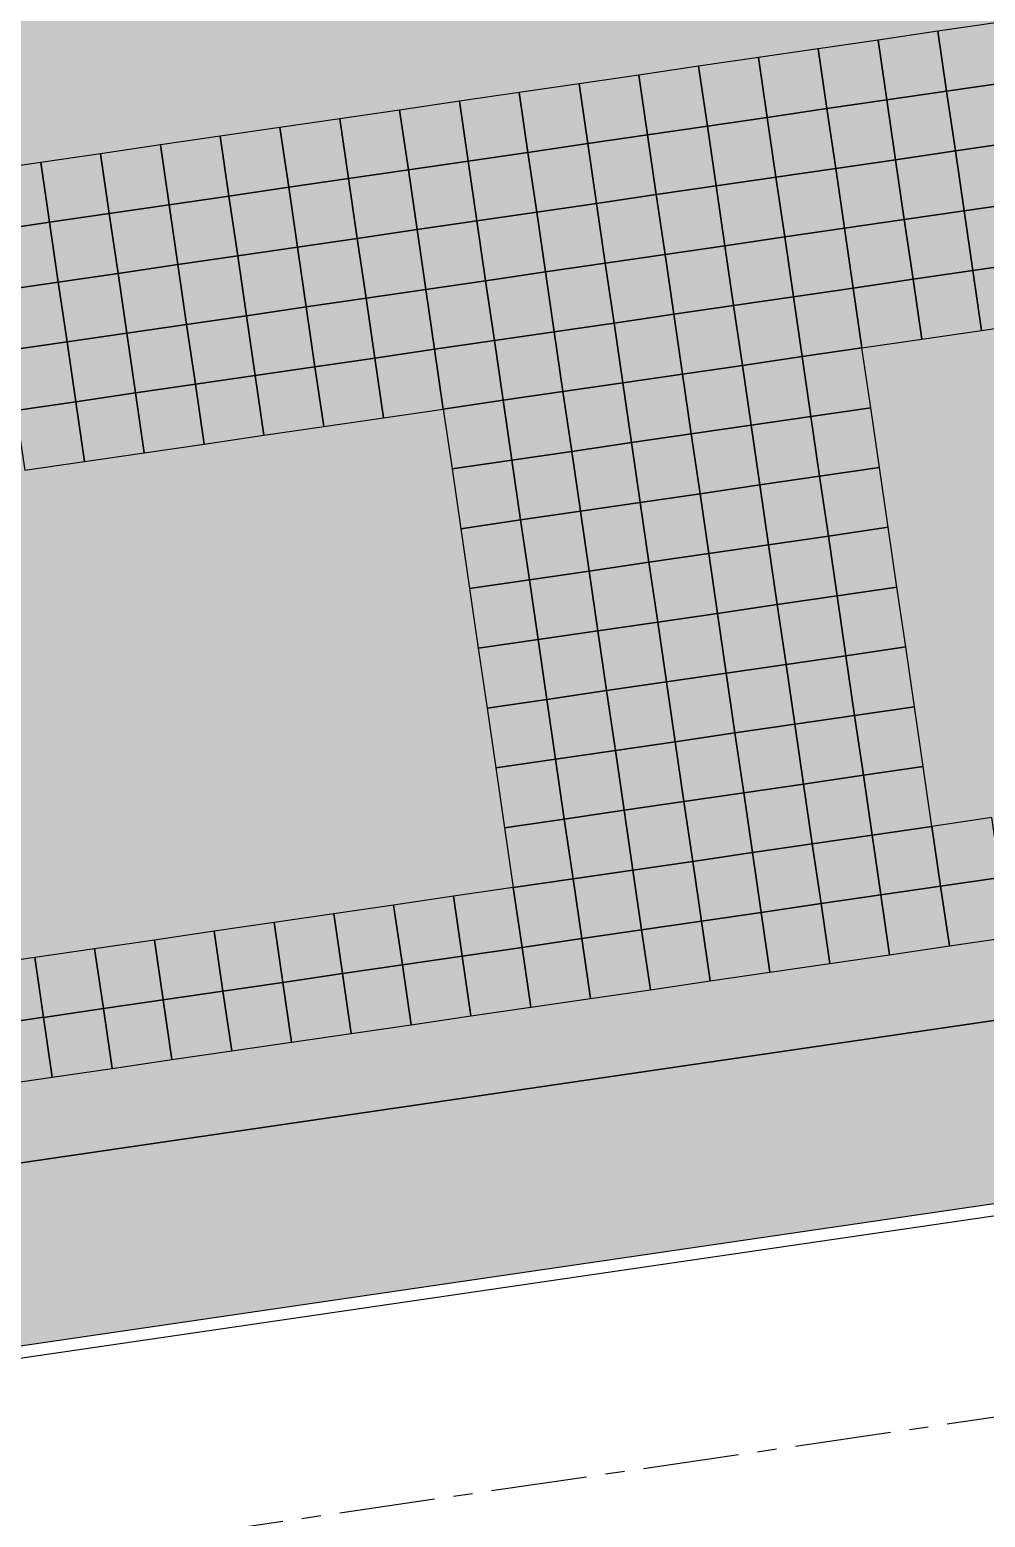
# Model space of a CAD drawing. Header units: metres. Extents: x 2 to 659295185, y -28 to 1124222152.
# Drawn here: x 656979.79 to 656995.6, y 1124427.96 to 1124452.57 of the extents above; entities that cross this region are included whole.
import ezdxf

# ---------------------------------------------------------------- set-up
doc = ezdxf.new("R2010")
doc.units = ezdxf.units.M
doc.header["$MEASUREMENT"] = 0
doc.linetypes.add('CENTER', pattern=[50.8, 31.75, -6.35, 6.35, -6.35])
for name, color, linetype, lineweight in [("a''brocal", 220, 'CONTINUOUS', 15), ('area verde', 76, 'CONTINUOUS', 13), ('eje vial', 1, 'CENTER', 15), ('ESCUELA', 7, 'CONTINUOUS', 15)]:
    doc.layers.add(name, color=color, linetype=linetype, lineweight=lineweight)
doc.layers.add('AREA ACERA', color=7, linetype='CONTINUOUS', lineweight=15, true_color=0xfbe193)
doc.layers.add('parcela escuela', color=7, linetype='CONTINUOUS', lineweight=9, true_color=0xfffbf0)
doc.linetypes.add('FENCELINE2', pattern='A,0.25,-0.1,[132,ltypeshp.shx,S=0.1,R=0,X=-0.1,Y=0],-0.1,1', length=1.45)

msp = doc.modelspace()

# ---------------------------------------------------------------- hatches: boundary and pattern name
at = {"layer": 'AREA ACERA'}
h = msp.add_hatch(color=256, dxfattribs=at)
h.dxf.hatch_style = 1
edge = h.paths.add_edge_path()
edge.add_line((656825.2231, 1124398.0829), (656825.4419, 1124396.5866))
edge.add_arc((656830.7751, 1124407.1126), 11.8, 243.12985, 253.24821)
edge.add_line((656827.374, 1124395.8133), (656827.4023, 1124395.9071))
edge.add_line((656827.4023, 1124395.9071), (656867.0118, 1124401.695))
edge.add_arc((656864.3229, 1124420.0962), 18.5966, 278.31338, 330.83105)
edge.add_arc((656894.8791, 1124403.0407), 16.3972, 98.31384, 150.83105, ccw=False)
edge.add_line((656892.5081, 1124419.2656), (656947.5832, 1124427.3168))
edge.add_line((656947.5832, 1124427.3168), (656947.7567, 1124426.1305))
edge.add_line((656947.7567, 1124426.1305), (656965.5673, 1124428.7345))
edge.add_line((656965.5673, 1124428.7345), (656965.3937, 1124429.9219))
edge.add_line((656965.3937, 1124429.9219), (657000.8908, 1124435.1118))
edge.add_arc((657003.264, 1124418.8798), 16.4046, 45.8279, 98.31806, ccw=False)
edge.add_arc((657027.6639, 1124443.9952), 18.6116, 225.8279, 278.3007)
edge.add_line((657030.3508, 1124425.5785), (657041.9038, 1124427.265))
edge.add_line((657041.9038, 1124427.265), (657042.0774, 1124426.0776))
edge.add_line((657042.0774, 1124426.0776), (657043.1738, 1124426.2381))
edge.add_arc((657041.5799, 1124437.1259), 11.0039, 278.3282, 288.22859)
edge.add_line((657045.0221, 1124426.6743), (657044.8457, 1124427.8804))
edge.add_arc((657041.3964, 1124437.9035), 10.6, 288.99004, 368.30544)
edge.add_line((657051.8853, 1124439.4347), (657045.2115, 1124485.1408))
edge.add_arc((657034.7227, 1124483.6093), 10.6, 8.30732, 98.31713)
edge.add_line((657033.1894, 1124494.0978), (657033.0158, 1124495.2852))
edge.add_line((657033.0158, 1124495.2852), (657030.0474, 1124494.8512))
edge.add_line((657030.0474, 1124494.8512), (657030.221, 1124493.6639))
edge.add_line((657030.221, 1124493.6639), (657026.3566, 1124493.0989))
edge.add_arc((657028.8617, 1124491.8483), 2.8, 153.46984, 184.30242)
edge.add_line((657026.0696, 1124491.6382), (657026.1263, 1124491.2472))
edge.add_line((657026.1263, 1124491.2472), (657033.4354, 1124492.3158))
edge.add_arc((657034.7094, 1124483.6023), 8.8062, 8.35537, 98.31804, ccw=False)
edge.add_line((657043.4221, 1124484.8819), (657050.1474, 1124438.8829))
edge.add_arc((657041.3905, 1124437.9129), 8.8105, -81.73298, 6.32068, ccw=False)
edge.add_line((657042.6573, 1124429.194), (657030.0733, 1124427.3571))
edge.add_arc((657027.6506, 1124443.9542), 16.773, 225.76471, 278.3049, ccw=False)
edge.add_arc((657003.2735, 1124418.9175), 18.1709, 45.76471, 98.36257)
edge.add_line((657000.6308, 1124436.8952), (656892.3966, 1124421.0684))
edge.add_arc((656895.0538, 1124402.786), 18.4744, 98.26971, 150.40503)
edge.add_arc((656864.313, 1124420.1106), 16.8123, 278.33919, 330.80525, ccw=False)
edge.add_line((656866.7514, 1124403.4761), (656832.0483, 1124398.4052))
edge.add_arc((656830.7783, 1124407.0968), 8.784, 190.17051, 278.31338, ccw=False)
edge.add_line((656822.1324, 1124405.5458), (656820.39, 1124417.4033))
edge.add_arc((656820.8827, 1124410.1052), 7.3147, 93.86246, 94.68622)
edge.add_arc((656820.5548, 1124414.6574), 2.7513, 95.62565, 133.33247)
edge.add_line((656818.6668, 1124416.6587), (656819.8526, 1124408.5474))
edge.add_line((656819.8526, 1124408.5474), (656818.6653, 1124408.3738))
edge.add_line((656818.6653, 1124408.3738), (656819.0992, 1124405.4055))
edge.add_line((656819.0992, 1124405.4055), (656820.2866, 1124405.5791))
edge.add_arc((656830.7439, 1124407.092), 10.5662, 188.23238, 238.49998)
at = {"layer": 'area verde'}
h = msp.add_hatch(color=256, dxfattribs=at)
h.dxf.hatch_style = 1
edge = h.paths.add_edge_path()
edge.add_line((657000.8908, 1124435.1118), (656983.6967, 1124432.5979))
edge.add_line((656983.6967, 1124432.5979), (656983.8703, 1124431.4105))
edge.add_line((656983.8703, 1124431.4105), (657001.0722, 1124433.9255))
edge.add_arc((657003.2695, 1124418.8966), 15.1887, 45.80567, 98.31806, ccw=False)
edge.add_arc((657027.6599, 1124443.9828), 19.8, 225.80567, 278.30528)
edge.add_line((657030.5199, 1124424.3905), (657042.0774, 1124426.0776))
edge.add_line((657042.0774, 1124426.0776), (657041.9038, 1124427.265))
edge.add_line((657041.9038, 1124427.265), (657030.3467, 1124425.5779))
edge.add_arc((657027.66, 1124443.9831), 18.6002, 225.81869, 278.30527, ccw=False)
edge.add_arc((657003.264, 1124418.8798), 16.4046, 45.81869, 98.31806)
h.paths.add_polyline_path([(656983.6967, 1124432.5979), (656965.3937, 1124429.9219), (656965.4805, 1124429.3282), (656965.5673, 1124428.7345), (656983.8703, 1124431.4105)])
at = {"layer": 'parcela escuela', "linetype": 'Continuous'}
h = msp.add_hatch(color=256, dxfattribs=at)
edge = h.paths.add_edge_path()
edge.add_line((656957.8866, 1124481.2702), (656965.133, 1124431.7024))
edge.add_line((656965.133, 1124431.7024), (657000.5329, 1124436.8778))
edge.add_arc((657003.1674, 1124418.4915), 18.5741, 54.40376, 98.15409, ccw=False)
edge.add_line((657013.9788, 1124433.5948), (657050.1474, 1124438.8829))
edge.add_line((657050.1474, 1124438.8829), (657043.4221, 1124484.8819))
edge.add_arc((657034.7149, 1124483.6097), 8.7996, 8.31257, 98.36083)
edge.add_line((657033.4354, 1124492.3158), (656957.8866, 1124481.2702))

# ---------------------------------------------------------------- linework, layer by layer
at = {"layer": "a''brocal", "elevation": 433.2399}
for points in [[(656895.6571, 1124475.4068), (657017.0779, 1124493.1573, -0.4119684), (657020.4575, 1124490.6196), (657020.4863, 1124490.4226), (657025.9284, 1124491.2185), (657025.8707, 1124491.6162, -0.3966535), (657028.4498, 1124494.8198), (657032.9869, 1124495.4831, -0.414289), (657046.597, 1124485.3421), (657053.2706, 1124439.6369), (657053.2706, 1124439.6369, -0.4123884), (657043.2039, 1124426.0404), (657043.1331, 1124426.0296), (657030.553, 1124424.1932, -0.2332017), (657013.7191, 1124429.6421, 0.233377), (657001.094, 1124433.7266), (656892.7106, 1124417.8803, 0.2332017)], [(657026.1263, 1124491.2472), (657026.0696, 1124491.6382, -0.3960527), (657028.478, 1124494.6218), (657033.0158, 1124495.2852, -0.414289), (657046.3991, 1124485.3132), (657053.0727, 1124439.608), (657053.0727, 1124439.608, -0.4123884), (657043.1738, 1124426.2381), (657043.1036, 1124426.2274), (657030.5242, 1124424.3911, -0.2332017), (657013.8585, 1124429.7855, 0.233377), (657001.065, 1124433.9245), (656892.6817, 1124418.0782, 0.2332017), (656881.6091, 1124410.4475, -0.2332017), (656867.1854, 1124400.5076), (656867.1854, 1124400.5076), (656832.4822, 1124395.4367), (656832.4822, 1124395.4367, -0.4142136), (656819.0992, 1124405.4055), (656817.815, 1124414.1902, -0.4164622), (656820.1773, 1124417.387), (656820.3929, 1124417.4039)]]:
    msp.add_lwpolyline(points, format="xyb", dxfattribs=at)
at = {"layer": 'eje vial', "ltscale": 0.05, "elevation": 433.2399, "flags": 128}
msp.add_lwpolyline([(657001.5711, 1124430.4636), (656893.1881, 1124414.615)], dxfattribs=at)
at = {"layer": 'ESCUELA', "color": 1, "linetype": 'FENCELINE2', "lineweight": 30, "ltscale": 1.8, "elevation": 433.2399}
msp.add_lwpolyline([(656957.8866, 1124481.2702), (656965.133, 1124431.7024), (657000.5329, 1124436.8778, -0.19325), (657013.9788, 1124433.5948), (657050.1474, 1124438.8829), (657043.4221, 1124484.8819, 0.4144603), (657033.4354, 1124492.3158), (656957.8866, 1124481.2702)], format="xyb", dxfattribs=at)
at = {"layer": 'ESCUELA', "color": 248, "lineweight": 9, "ltscale": 100, "elevation": 433.2399}
for points in [[(656994.8173, 1124452.5425), (656994.962, 1124451.553), (656995.9514, 1124451.6976), (656995.8068, 1124452.6871)], [(656992.8384, 1124452.2532), (656992.983, 1124451.2637), (656993.9725, 1124451.4084), (656993.8278, 1124452.3978)], [(656993.8278, 1124452.3978), (656993.9725, 1124451.4084), (656994.962, 1124451.553), (656994.8173, 1124452.5425)], [(656990.8594, 1124451.9639), (656991.004, 1124450.9744), (656991.9935, 1124451.119), (656991.8489, 1124452.1085)], [(656991.8489, 1124452.1086), (656991.9935, 1124451.1191), (656992.983, 1124451.2637), (656992.8384, 1124452.2532)], [(656989.8699, 1124451.8192), (656990.0145, 1124450.8298), (656991.004, 1124450.9744), (656990.8594, 1124451.9639)], [(656987.8909, 1124451.53), (656988.0356, 1124450.5405), (656989.0251, 1124450.6851), (656988.8804, 1124451.6746)], [(656988.8804, 1124451.6746), (656989.0251, 1124450.6851), (656990.0145, 1124450.8298), (656989.8699, 1124451.8192)], [(656994.962, 1124451.553), (656995.1066, 1124450.5635), (656996.0961, 1124450.7082), (656995.9514, 1124451.6977)], [(656985.912, 1124451.2407), (656986.0566, 1124450.2512), (656987.0461, 1124450.3958), (656986.9015, 1124451.3853)], [(656986.9015, 1124451.3853), (656987.0461, 1124450.3958), (656988.0356, 1124450.5405), (656987.8909, 1124451.53)], [(656992.983, 1124451.2637), (656993.1276, 1124450.2742), (656994.1171, 1124450.4189), (656993.9725, 1124451.4084)], [(656993.9725, 1124451.4084), (656994.1171, 1124450.4189), (656995.1066, 1124450.5635), (656994.962, 1124451.553)], [(656984.9225, 1124451.0961), (656985.0671, 1124450.1066), (656986.0566, 1124450.2512), (656985.912, 1124451.2407)], [(656991.004, 1124450.9744), (656991.1487, 1124449.9849), (656992.1382, 1124450.1296), (656991.9935, 1124451.119)], [(656991.9935, 1124451.1191), (656992.1381, 1124450.1296), (656993.1276, 1124450.2742), (656992.983, 1124451.2637)], [(656982.9435, 1124450.8068), (656983.0882, 1124449.8173), (656984.0776, 1124449.9619), (656983.933, 1124450.9514)], [(656983.933, 1124450.9514), (656984.0776, 1124449.9619), (656985.0671, 1124450.1066), (656984.9225, 1124451.0961)], [(656990.0145, 1124450.8298), (656990.1592, 1124449.8403), (656991.1487, 1124449.9849), (656991.004, 1124450.9744)], [(656980.9645, 1124450.5175), (656981.1092, 1124449.528), (656982.0987, 1124449.6726), (656981.954, 1124450.6621)], [(656981.954, 1124450.6621), (656982.0987, 1124449.6726), (656983.0882, 1124449.8173), (656982.9435, 1124450.8068)], [(656988.0356, 1124450.5405), (656988.1802, 1124449.551), (656989.1697, 1124449.6956), (656989.0251, 1124450.6851)], [(656989.0251, 1124450.6851), (656989.1697, 1124449.6956), (656990.1592, 1124449.8403), (656990.0145, 1124450.8298)], [(656995.1066, 1124450.5635), (656995.2512, 1124449.5741), (656996.2407, 1124449.7187), (656996.0961, 1124450.7082)], [(656979.9751, 1124450.3728), (656980.1197, 1124449.3834), (656981.1092, 1124449.528), (656980.9645, 1124450.5175)], [(656986.0566, 1124450.2512), (656986.2012, 1124449.2617), (656987.1907, 1124449.4064), (656987.0461, 1124450.3958)], [(656987.0461, 1124450.3958), (656987.1907, 1124449.4064), (656988.1802, 1124449.551), (656988.0356, 1124450.5405)], [(656993.1276, 1124450.2743), (656993.2723, 1124449.2848), (656994.2618, 1124449.4294), (656994.1171, 1124450.4189)], [(656994.1171, 1124450.4189), (656994.2618, 1124449.4294), (656995.2512, 1124449.5741), (656995.1066, 1124450.5635)], [(656978.9856, 1124450.2282), (656979.1302, 1124449.2387), (656980.1197, 1124449.3834), (656979.9751, 1124450.3728)], [(656985.0671, 1124450.1066), (656985.2118, 1124449.1171), (656986.2012, 1124449.2617), (656986.0566, 1124450.2512)], [(656992.1381, 1124450.1296), (656992.2828, 1124449.1401), (656993.2723, 1124449.2848), (656993.1276, 1124450.2743)], [(656983.0882, 1124449.8173), (656983.2328, 1124448.8278), (656984.2223, 1124448.9724), (656984.0776, 1124449.9619)], [(656984.0776, 1124449.9619), (656984.2223, 1124448.9724), (656985.2118, 1124449.1171), (656985.0671, 1124450.1066)], [(656990.1592, 1124449.8403), (656990.3038, 1124448.8508), (656991.2933, 1124448.9954), (656991.1487, 1124449.9849)], [(656991.1487, 1124449.9849), (656991.2933, 1124448.9954), (656992.2828, 1124449.1401), (656992.1382, 1124450.1296)], [(656981.1092, 1124449.528), (656981.2538, 1124448.5385), (656982.2433, 1124448.6832), (656982.0987, 1124449.6726)], [(656982.0987, 1124449.6726), (656982.2433, 1124448.6832), (656983.2328, 1124448.8278), (656983.0882, 1124449.8173)], [(656988.1802, 1124449.551), (656988.3249, 1124448.5615), (656989.3143, 1124448.7061), (656989.1697, 1124449.6956)], [(656989.1697, 1124449.6956), (656989.3143, 1124448.7061), (656990.3038, 1124448.8508), (656990.1592, 1124449.8403)], [(656995.2512, 1124449.5741), (656995.3959, 1124448.5846), (656996.3854, 1124448.7292), (656996.2407, 1124449.7187)], [(656980.1197, 1124449.3834), (656980.2643, 1124448.3939), (656981.2538, 1124448.5385), (656981.1092, 1124449.528)], [(656986.2012, 1124449.2617), (656986.3459, 1124448.2722), (656987.3354, 1124448.4169), (656987.1907, 1124449.4064)], [(656987.1907, 1124449.4064), (656987.3354, 1124448.4169), (656988.3249, 1124448.5615), (656988.1802, 1124449.551)], [(656993.2723, 1124449.2848), (656993.4169, 1124448.2953), (656994.4064, 1124448.4399), (656994.2618, 1124449.4294)], [(656994.2618, 1124449.4294), (656994.4064, 1124448.4399), (656995.3959, 1124448.5846), (656995.2512, 1124449.5741)], [(656979.1302, 1124449.2387), (656979.2749, 1124448.2492), (656980.2643, 1124448.3939), (656980.1197, 1124449.3834)], [(656985.2118, 1124449.1171), (656985.3564, 1124448.1276), (656986.3459, 1124448.2722), (656986.2012, 1124449.2617)], [(656992.2828, 1124449.1401), (656992.4274, 1124448.1507), (656993.4169, 1124448.2953), (656993.2723, 1124449.2848)], [(656983.2328, 1124448.8278), (656983.3774, 1124447.8383), (656984.3669, 1124447.983), (656984.2223, 1124448.9724)], [(656984.2223, 1124448.9724), (656984.3669, 1124447.983), (656985.3564, 1124448.1276), (656985.2118, 1124449.1171)], [(656990.3038, 1124448.8508), (656990.4485, 1124447.8613), (656991.438, 1124448.0059), (656991.2933, 1124448.9954)], [(656991.2933, 1124448.9954), (656991.438, 1124448.0059), (656992.4274, 1124448.1506), (656992.2828, 1124449.1401)], [(656981.2538, 1124448.5385), (656981.3985, 1124447.549), (656982.388, 1124447.6937), (656982.2433, 1124448.6831)], [(656982.2433, 1124448.6832), (656982.388, 1124447.6937), (656983.3774, 1124447.8383), (656983.2328, 1124448.8278)], [(656988.3249, 1124448.5615), (656988.4695, 1124447.5721), (656989.459, 1124447.7167), (656989.3143, 1124448.7062)], [(656989.3143, 1124448.7062), (656989.459, 1124447.7167), (656990.4485, 1124447.8613), (656990.3038, 1124448.8508)], [(656995.3959, 1124448.5846), (656995.5405, 1124447.5951), (656996.53, 1124447.7397), (656996.3854, 1124448.7292)], [(656980.2643, 1124448.3939), (656980.409, 1124447.4044), (656981.3985, 1124447.549), (656981.2538, 1124448.5385)], [(656986.3459, 1124448.2723), (656986.4905, 1124447.2828), (656987.48, 1124447.4274), (656987.3354, 1124448.4169)], [(656987.3354, 1124448.4169), (656987.48, 1124447.4274), (656988.4695, 1124447.5721), (656988.3249, 1124448.5615)], [(656993.4169, 1124448.2953), (656993.5615, 1124447.3058), (656994.551, 1124447.4505), (656994.4064, 1124448.4399)], [(656994.4064, 1124448.4399), (656994.551, 1124447.4505), (656995.5405, 1124447.5951), (656995.3959, 1124448.5846)], [(656979.2749, 1124448.2492), (656979.4195, 1124447.2597), (656980.409, 1124447.4044), (656980.2643, 1124448.3939)], [(656985.3564, 1124448.1276), (656985.501, 1124447.1381), (656986.4905, 1124447.2828), (656986.3459, 1124448.2723)], [(656992.4274, 1124448.1507), (656992.5721, 1124447.1612), (656993.5615, 1124447.3058), (656993.4169, 1124448.2953)], [(656983.3774, 1124447.8383), (656983.5221, 1124446.8489), (656984.5116, 1124446.9935), (656984.3669, 1124447.983)], [(656984.3669, 1124447.983), (656984.5116, 1124446.9935), (656985.501, 1124447.1381), (656985.3564, 1124448.1276)], [(656990.4485, 1124447.8613), (656990.5931, 1124446.8718), (656991.5826, 1124447.0165), (656991.438, 1124448.0059)], [(656991.438, 1124448.0059), (656991.5826, 1124447.0165), (656992.5721, 1124447.1611), (656992.4274, 1124448.1506)], [(656981.3985, 1124447.5491), (656981.5431, 1124446.5596), (656982.5326, 1124446.7042), (656982.3879, 1124447.6937)], [(656982.3879, 1124447.6937), (656982.5326, 1124446.7042), (656983.5221, 1124446.8489), (656983.3774, 1124447.8383)], [(656988.4695, 1124447.5721), (656988.6141, 1124446.5826), (656989.6036, 1124446.7272), (656989.459, 1124447.7167)], [(656989.459, 1124447.7167), (656989.6036, 1124446.7272), (656990.5931, 1124446.8719), (656990.4485, 1124447.8614)], [(656980.409, 1124447.4044), (656980.5536, 1124446.4149), (656981.5431, 1124446.5596), (656981.3985, 1124447.5491)], [(656986.4905, 1124447.2828), (656986.6352, 1124446.2933), (656987.6246, 1124446.4379), (656987.48, 1124447.4274)], [(656987.48, 1124447.4274), (656987.6246, 1124446.4379), (656988.6141, 1124446.5826), (656988.4695, 1124447.5721)], [(656979.4195, 1124447.2598), (656979.5641, 1124446.2703), (656980.5536, 1124446.4149), (656980.409, 1124447.4044)], [(656985.501, 1124447.1381), (656985.6457, 1124446.1487), (656986.6352, 1124446.2933), (656986.4905, 1124447.2828)], [(656992.5721, 1124447.1612), (656992.7167, 1124446.1717), (656993.7062, 1124446.3163), (656993.5615, 1124447.3058)], [(656983.5221, 1124446.8489), (656983.6667, 1124445.8594), (656984.6562, 1124446.004), (656984.5116, 1124446.9935)], [(656984.5116, 1124446.9935), (656984.6562, 1124446.004), (656985.6457, 1124446.1487), (656985.501, 1124447.1381)], [(656990.5931, 1124446.8719), (656990.7377, 1124445.8824), (656991.7272, 1124446.027), (656991.5826, 1124447.0165)], [(656991.5826, 1124447.0165), (656991.7272, 1124446.027), (656992.7167, 1124446.1716), (656992.5721, 1124447.1611)], [(656981.5431, 1124446.5596), (656981.6877, 1124445.5701), (656982.6772, 1124445.7147), (656982.5326, 1124446.7042)], [(656982.5326, 1124446.7042), (656982.6772, 1124445.7147), (656983.6667, 1124445.8594), (656983.5221, 1124446.8489)], [(656988.6141, 1124446.5826), (656988.7588, 1124445.5931), (656989.7483, 1124445.7377), (656989.6036, 1124446.7272)], [(656989.6036, 1124446.7272), (656989.7483, 1124445.7377), (656990.7377, 1124445.8824), (656990.5931, 1124446.8719)], [(656980.5536, 1124446.4149), (656980.6983, 1124445.4255), (656981.6877, 1124445.5701), (656981.5431, 1124446.5596)], [(656987.6246, 1124446.4379), (656987.7693, 1124445.4484), (656988.7588, 1124445.5931), (656988.6141, 1124446.5826)], [(656979.5641, 1124446.2703), (656979.7088, 1124445.2808), (656980.6983, 1124445.4255), (656980.5536, 1124446.4149)], [(656986.6352, 1124446.2933), (656986.7798, 1124445.3038), (656987.7693, 1124445.4484), (656987.6246, 1124446.4379)], [(656992.7167, 1124446.1717), (656992.8613, 1124445.1822), (656993.8508, 1124445.3269), (656993.7062, 1124446.3163)], [(656990.7377, 1124445.8824), (656990.8824, 1124444.8929), (656991.8719, 1124445.0375), (656991.7272, 1124446.027)], [(656991.7272, 1124446.027), (656991.8719, 1124445.0375), (656992.8613, 1124445.1822), (656992.7167, 1124446.1717)], [(656988.7588, 1124445.5931), (656988.9034, 1124444.6036), (656989.8929, 1124444.7482), (656989.7483, 1124445.7377)], [(656989.7483, 1124445.7377), (656989.8929, 1124444.7483), (656990.8824, 1124444.8929), (656990.7377, 1124445.8824)], [(656987.7693, 1124445.4484), (656987.9139, 1124444.4589), (656988.9034, 1124444.6036), (656988.7588, 1124445.5931)], [(656986.7798, 1124445.3038), (656986.9244, 1124444.3143), (656987.9139, 1124444.4589), (656987.7693, 1124445.4484)], [(656992.8613, 1124445.1822), (656993.006, 1124444.1927), (656993.9955, 1124444.3374), (656993.8508, 1124445.3269)], [(656990.8824, 1124444.8929), (656991.027, 1124443.9034), (656992.0165, 1124444.0481), (656991.8719, 1124445.0375)], [(656991.8719, 1124445.0375), (656992.0165, 1124444.0481), (656993.006, 1124444.1927), (656992.8613, 1124445.1822)], [(656988.9034, 1124444.6036), (656989.0481, 1124443.6141), (656990.0375, 1124443.7587), (656989.8929, 1124444.7482)], [(656989.8929, 1124444.7483), (656990.0375, 1124443.7588), (656991.027, 1124443.9034), (656990.8824, 1124444.8929)], [(656987.9139, 1124444.4589), (656988.0586, 1124443.4695), (656989.0481, 1124443.6141), (656988.9034, 1124444.6036)], [(656986.9244, 1124444.3143), (656987.0691, 1124443.3248), (656988.0586, 1124443.4695), (656987.9139, 1124444.4589)], [(656993.006, 1124444.1927), (656993.1506, 1124443.2033), (656994.1401, 1124443.3479), (656993.9955, 1124444.3374)], [(656991.027, 1124443.9034), (656991.1717, 1124442.9139), (656992.1611, 1124443.0586), (656992.0165, 1124444.0481)], [(656992.0165, 1124444.0481), (656992.1611, 1124443.0586), (656993.1506, 1124443.2032), (656993.006, 1124444.1927)], [(656989.0481, 1124443.6141), (656989.1927, 1124442.6246), (656990.1822, 1124442.7692), (656990.0375, 1124443.7587)], [(656990.0375, 1124443.7588), (656990.1822, 1124442.7693), (656991.1717, 1124442.9139), (656991.027, 1124443.9034)], [(656988.0586, 1124443.4695), (656988.2032, 1124442.48), (656989.1927, 1124442.6246), (656989.0481, 1124443.6141)], [(656987.0691, 1124443.3248), (656987.2137, 1124442.3353), (656988.2032, 1124442.48), (656988.0586, 1124443.4694)], [(656993.1506, 1124443.2033), (656993.2953, 1124442.2138), (656994.2847, 1124442.3584), (656994.1401, 1124443.3479)], [(656991.1717, 1124442.9139), (656991.3163, 1124441.9245), (656992.3058, 1124442.0691), (656992.1611, 1124443.0586)], [(656992.1611, 1124443.0586), (656992.3058, 1124442.0691), (656993.2953, 1124442.2137), (656993.1506, 1124443.2032)], [(656989.1927, 1124442.6246), (656989.3373, 1124441.6351), (656990.3268, 1124441.7798), (656990.1822, 1124442.7692)], [(656990.1822, 1124442.7693), (656990.3268, 1124441.7798), (656991.3163, 1124441.9245), (656991.1717, 1124442.9139)], [(656988.2032, 1124442.48), (656988.3479, 1124441.4905), (656989.3373, 1124441.6351), (656989.1927, 1124442.6246)], [(656987.2137, 1124442.3353), (656987.3584, 1124441.3458), (656988.3479, 1124441.4905), (656988.2032, 1124442.48)], [(656993.2953, 1124442.2138), (656993.4399, 1124441.2243), (656994.4294, 1124441.3689), (656994.2847, 1124442.3584)], [(656991.3163, 1124441.9245), (656991.4609, 1124440.935), (656992.4504, 1124441.0796), (656992.3058, 1124442.0691)], [(656992.3058, 1124442.0691), (656992.4504, 1124441.0796), (656993.4399, 1124441.2243), (656993.2953, 1124442.2137)], [(656989.3373, 1124441.6351), (656989.482, 1124440.6456), (656990.4715, 1124440.7903), (656990.3268, 1124441.7797)], [(656990.3268, 1124441.7798), (656990.4715, 1124440.7903), (656991.4609, 1124440.935), (656991.3163, 1124441.9245)], [(656988.3479, 1124441.4905), (656988.4925, 1124440.501), (656989.482, 1124440.6456), (656989.3373, 1124441.6351)], [(656987.3584, 1124441.3458), (656987.503, 1124440.3563), (656988.4925, 1124440.501), (656988.3479, 1124441.4905)], [(656993.4399, 1124441.2243), (656993.5845, 1124440.2348), (656994.574, 1124440.3794), (656994.4294, 1124441.3689)], [(656991.4609, 1124440.935), (656991.6056, 1124439.9455), (656992.5951, 1124440.0901), (656992.4504, 1124441.0796)], [(656992.4504, 1124441.0796), (656992.5951, 1124440.0901), (656993.5845, 1124440.2348), (656993.4399, 1124441.2243)], [(656989.482, 1124440.6456), (656989.6266, 1124439.6561), (656990.6161, 1124439.8008), (656990.4715, 1124440.7903)], [(656990.4715, 1124440.7903), (656990.6161, 1124439.8009), (656991.6056, 1124439.9455), (656991.4609, 1124440.935)], [(656988.4925, 1124440.501), (656988.6371, 1124439.5115), (656989.6266, 1124439.6561), (656989.482, 1124440.6456)], [(656987.503, 1124440.3563), (656987.6477, 1124439.3668), (656988.6371, 1124439.5115), (656988.4925, 1124440.501)], [(656993.5845, 1124440.2348), (656993.7292, 1124439.2453), (656994.7187, 1124439.3899), (656994.574, 1124440.3794)], [(656991.6056, 1124439.9455), (656991.7502, 1124438.956), (656992.7397, 1124439.1007), (656992.5951, 1124440.0901)], [(656992.5951, 1124440.0901), (656992.7397, 1124439.1007), (656993.7292, 1124439.2453), (656993.5845, 1124440.2348)], [(656989.6266, 1124439.6561), (656989.7713, 1124438.6666), (656990.7607, 1124438.8113), (656990.6161, 1124439.8008)], [(656990.6161, 1124439.8009), (656990.7607, 1124438.8114), (656991.7502, 1124438.956), (656991.6056, 1124439.9455)], [(656988.6371, 1124439.5115), (656988.7818, 1124438.522), (656989.7713, 1124438.6666), (656989.6266, 1124439.6561)], [(656987.6477, 1124439.3668), (656987.7923, 1124438.3774), (656988.7818, 1124438.522), (656988.6371, 1124439.5115)], [(656993.7292, 1124439.2453), (656993.8738, 1124438.2558), (656994.8633, 1124438.4005), (656994.7187, 1124439.3899)], [(656994.7187, 1124439.39), (656994.8633, 1124438.4005), (656995.8528, 1124438.5452), (656995.7081, 1124439.5346)], [(656991.7502, 1124438.956), (656991.8949, 1124437.9665), (656992.8843, 1124438.1112), (656992.7397, 1124439.1007)], [(656992.7397, 1124439.1007), (656992.8843, 1124438.1112), (656993.8738, 1124438.2558), (656993.7292, 1124439.2453)], [(656990.7607, 1124438.8114), (656990.9054, 1124437.8219), (656991.8949, 1124437.9665), (656991.7502, 1124438.956)], [(656988.7818, 1124438.522), (656988.9264, 1124437.5325), (656989.9159, 1124437.6772), (656989.7713, 1124438.6666)], [(656989.7713, 1124438.6666), (656989.9159, 1124437.6771), (656990.9054, 1124437.8218), (656990.7607, 1124438.8113)], [(656986.8028, 1124438.2327), (656986.9475, 1124437.2432), (656987.9369, 1124437.3879), (656987.7923, 1124438.3774)], [(656987.7923, 1124438.3774), (656987.9369, 1124437.3879), (656988.9264, 1124437.5325), (656988.7818, 1124438.522)], [(656993.8738, 1124438.2558), (656994.0185, 1124437.2663), (656995.008, 1124437.411), (656994.8633, 1124438.4005)], [(656994.8633, 1124438.4005), (656995.0079, 1124437.411), (656995.9974, 1124437.5557), (656995.8528, 1124438.5452)], [(656984.8238, 1124437.9434), (656984.9685, 1124436.954), (656985.958, 1124437.0986), (656985.8133, 1124438.0881)], [(656985.8133, 1124438.0881), (656985.958, 1124437.0986), (656986.9475, 1124437.2432), (656986.8028, 1124438.2327)], [(656991.8949, 1124437.9665), (656992.0395, 1124436.9771), (656993.029, 1124437.1217), (656992.8843, 1124438.1112)], [(656992.8843, 1124438.1112), (656993.029, 1124437.1217), (656994.0185, 1124437.2663), (656993.8738, 1124438.2558)], [(656983.8344, 1124437.7988), (656983.979, 1124436.8093), (656984.9685, 1124436.954), (656984.8238, 1124437.9434)], [(656990.9054, 1124437.8219), (656991.05, 1124436.8324), (656992.0395, 1124436.9771), (656991.8949, 1124437.9665)], [(656981.8554, 1124437.5095), (656982, 1124436.52), (656982.9895, 1124436.6647), (656982.8449, 1124437.6542)], [(656982.8449, 1124437.6542), (656982.9895, 1124436.6647), (656983.979, 1124436.8093), (656983.8344, 1124437.7988)], [(656988.9264, 1124437.5325), (656989.0711, 1124436.543), (656990.0605, 1124436.6877), (656989.9159, 1124437.6771)], [(656989.9159, 1124437.6771), (656990.0605, 1124436.6877), (656991.05, 1124436.8323), (656990.9054, 1124437.8218)], [(656979.8764, 1124437.2202), (656980.0211, 1124436.2307), (656981.0105, 1124436.3754), (656980.8659, 1124437.3649)], [(656980.8659, 1124437.3649), (656981.0105, 1124436.3754), (656982, 1124436.52), (656981.8554, 1124437.5095)], [(656986.9475, 1124437.2432), (656987.0921, 1124436.2538), (656988.0816, 1124436.3984), (656987.9369, 1124437.3879)], [(656987.9369, 1124437.3879), (656988.0816, 1124436.3984), (656989.0711, 1124436.543), (656988.9264, 1124437.5325)], [(656978.8869, 1124437.0756), (656979.0316, 1124436.0861), (656980.0211, 1124436.2308), (656979.8764, 1124437.2202)], [(656984.9685, 1124436.954), (656985.1131, 1124435.9645), (656986.1026, 1124436.1091), (656985.958, 1124437.0986)], [(656985.958, 1124437.0986), (656986.1026, 1124436.1091), (656987.0921, 1124436.2537), (656986.9475, 1124437.2432)], [(656983.979, 1124436.8093), (656984.1236, 1124435.8198), (656985.1131, 1124435.9645), (656984.9685, 1124436.954)], [(656982, 1124436.52), (656982.1447, 1124435.5306), (656983.1342, 1124435.6752), (656982.9895, 1124436.6647)], [(656982.9895, 1124436.6647), (656983.1342, 1124435.6752), (656984.1236, 1124435.8198), (656983.979, 1124436.8093)], [(656980.0211, 1124436.2307), (656980.1657, 1124435.2413), (656981.1552, 1124435.3859), (656981.0105, 1124436.3754)], [(656981.0105, 1124436.3754), (656981.1552, 1124435.3859), (656982.1447, 1124435.5305), (656982, 1124436.52)], [(656979.0316, 1124436.0861), (656979.1762, 1124435.0966), (656980.1657, 1124435.2413), (656980.0211, 1124436.2308)]]:
    msp.add_lwpolyline(points, close=True, dxfattribs=at)

doc.saveas('drawing.dxf')
